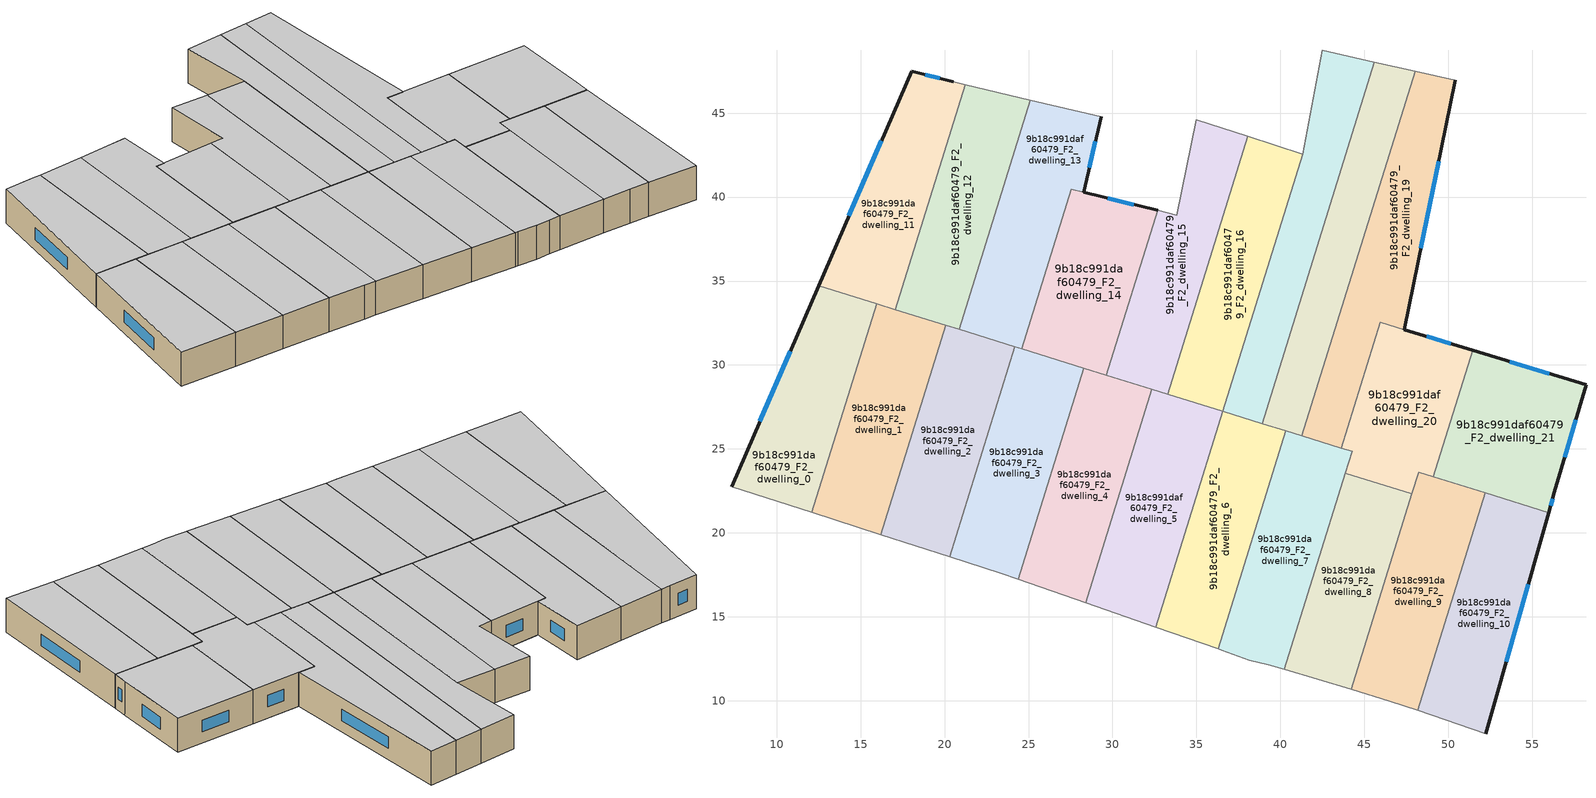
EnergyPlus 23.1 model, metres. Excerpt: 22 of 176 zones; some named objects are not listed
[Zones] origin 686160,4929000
9b18c991daf60479_F2_dwelling_0
 floor to 9b18c991daf60479_F1_dwelling_0 (EU_floor_Construction): 15.96,33.64 12.1,21.22 7.31,22.76 12.5,34.72 z6
 wall outside (EU_wall_Construction): 12.5,34.72 7.31,22.76 z6:9
 wall to 9b18c991daf60479_F2_dwelling_1 (EU_wall_Construction): 12.1,21.22 15.96,33.64 z6:9
 wall adiabatic (EU_wall_Construction): 7.31,22.76 12.1,21.22 z6:9
 wall to 9b18c991daf60479_F2_dwelling_11 (EU_wall_Construction): 15.96,33.64 12.5,34.72 z6:9
 window (EU_Window_Construction): 10.81,30.83 9,26.65 z6.98:8.02
 ceiling to 9b18c991daf60479_F3_dwelling_0 (EU_floor_Construction): 12.1,21.22 15.96,33.64 12.5,34.72 7.31,22.76 z9
9b18c991daf60479_F2_dwelling_1
 floor to 9b18c991daf60479_F1_dwelling_1 (EU_floor_Construction): 20.08,32.36 16.21,19.9 12.1,21.22 15.96,33.64 z6
 wall to 9b18c991daf60479_F2_dwelling_2 (EU_wall_Construction): 16.21,19.9 20.08,32.36 z6:9
 wall adiabatic (EU_wall_Construction): 12.1,21.22 16.21,19.9 z6:9
 wall to 9b18c991daf60479_F2_dwelling_12 (EU_wall_Construction): 20.08,32.36 17.08,33.3 z6:9
 wall to 9b18c991daf60479_F2_dwelling_11 (EU_wall_Construction): 17.08,33.3 15.96,33.64 z6:9
 ceiling to 9b18c991daf60479_F3_dwelling_1 (EU_floor_Construction): 16.21,19.9 20.08,32.36 15.96,33.64 12.1,21.22 z9
9b18c991daf60479_F2_dwelling_10
 floor to 9b18c991daf60479_F1_dwelling_10 (EU_floor_Construction): 55.98,21.21 52.24,8.05 48.17,9.43 52.2,22.39 z6
 wall outside (EU_wall_Construction): 52.24,8.05 55.98,21.21 z6:9
 wall adiabatic (EU_wall_Construction): 48.17,9.43 52.24,8.05 z6:9
 wall to 9b18c991daf60479_F2_dwelling_9 (EU_wall_Construction): 52.2,22.39 48.17,9.43 z6:9
 wall to 9b18c991daf60479_F2_dwelling_21 (EU_wall_Construction): 55.98,21.21 52.2,22.39 z6:9
 window (EU_Window_Construction): 53.46,12.33 54.76,16.93 z6.98:8.02
 ceiling to 9b18c991daf60479_F3_dwelling_10 (EU_floor_Construction): 52.24,8.05 55.98,21.21 52.2,22.39 48.17,9.43 z9
9b18c991daf60479_F2_dwelling_11
 floor to 9b18c991daf60479_F1_dwelling_11 (EU_floor_Construction): 21.24,46.69 17.08,33.3 12.5,34.72 18.04,47.5 20.51,46.87 z6
 wall outside (EU_wall_Construction): 20.51,46.87 18.04,47.5 12.5,34.72 z6:9
 wall adiabatic (EU_wall_Construction): 21.24,46.69 20.51,46.87 z6:9
 wall to 9b18c991daf60479_F2_dwelling_12 (EU_wall_Construction): 17.08,33.3 21.24,46.69 z6:9
 window (EU_Window_Construction): 16.24,43.34 14.3,38.87 / 19.71,47.07 18.85,47.29 z6.98:8.02
 ceiling to 9b18c991daf60479_F3_dwelling_11 (EU_floor_Construction): 17.08,33.3 21.24,46.69 20.51,46.87 18.04,47.5 12.5,34.72 z9
9b18c991daf60479_F2_dwelling_12
 floor to 9b18c991daf60479_F1_dwelling_12 (EU_floor_Construction): 25.11,45.77 20.87,32.12 17.08,33.3 21.24,46.69 z6
 wall to 9b18c991daf60479_F2_dwelling_13 (EU_wall_Construction): 20.87,32.12 25.11,45.77 z6:9
 wall adiabatic (EU_wall_Construction): 25.11,45.77 21.24,46.69 z6:9
 wall to 9b18c991daf60479_F2_dwelling_2 (EU_wall_Construction): 20.08,32.36 20.87,32.12 z6:9
 ceiling to 9b18c991daf60479_F3_dwelling_12 (EU_floor_Construction): 20.87,32.12 25.11,45.77 21.24,46.69 17.08,33.3 z9
9b18c991daf60479_F2_dwelling_13
 floor to 9b18c991daf60479_F1_dwelling_13 (EU_floor_Construction): 29.32,44.78 28.28,40.29 27.54,40.47 24.59,30.96 20.87,32.12 25.11,45.77 z6
 wall outside (EU_wall_Construction): 28.28,40.29 29.32,44.78 z6:9
 wall to 9b18c991daf60479_F2_dwelling_14 (EU_wall_Construction): 27.54,40.47 28.28,40.29 / 24.59,30.96 27.54,40.46 z6:9
 wall adiabatic (EU_wall_Construction): 29.32,44.78 25.11,45.77 z6:9
 wall to 9b18c991daf60479_F2_dwelling_2 (EU_wall_Construction): 20.87,32.12 24.19,31.09 z6:9
 wall to 9b18c991daf60479_F2_dwelling_3 (EU_wall_Construction): 24.19,31.09 24.59,30.96 z6:9
 window (EU_Window_Construction): 28.62,41.75 28.98,43.31 z6.98:8.02
 ceiling to 9b18c991daf60479_F3_dwelling_13 (EU_floor_Construction): 24.59,30.96 27.54,40.47 28.28,40.29 29.32,44.78 25.11,45.77 20.87,32.12 z9
9b18c991daf60479_F2_dwelling_14
 floor to 9b18c991daf60479_F1_dwelling_14 (EU_floor_Construction): 32.69,39.2 29.65,29.39 24.59,30.96 27.54,40.46 z6
 wall outside (EU_wall_Construction): 32.69,39.2 28.29,40.28 z6:9
 wall to 9b18c991daf60479_F2_dwelling_15 (EU_wall_Construction): 29.65,29.39 32.69,39.2 z6:9
 wall to 9b18c991daf60479_F2_dwelling_3 (EU_wall_Construction): 24.59,30.96 28.29,29.81 z6:9
 wall to 9b18c991daf60479_F2_dwelling_4 (EU_wall_Construction): 28.29,29.81 29.64,29.39 z6:9
 window (EU_Window_Construction): 31.26,39.55 29.72,39.93 z6.98:8.02
 ceiling to 9b18c991daf60479_F3_dwelling_14 (EU_floor_Construction): 29.65,29.39 32.69,39.2 27.54,40.46 24.59,30.96 z9
9b18c991daf60479_F2_dwelling_15
 floor to 9b18c991daf60479_F1_dwelling_15 (EU_floor_Construction): 38.06,43.62 33.29,28.26 29.65,29.39 32.69,39.2 33.82,38.92 35,44.61 z6
 wall adiabatic (EU_wall_Construction): 38.06,43.62 35,44.61 33.82,38.92 32.69,39.2 z6:9
 wall to 9b18c991daf60479_F2_dwelling_16 (EU_wall_Construction): 33.29,28.26 38.06,43.62 z6:9
 wall to 9b18c991daf60479_F2_dwelling_4 (EU_wall_Construction): 29.65,29.39 32.35,28.55 z6:9
 wall to 9b18c991daf60479_F2_dwelling_5 (EU_wall_Construction): 32.35,28.55 33.28,28.26 z6:9
 ceiling to 9b18c991daf60479_F3_dwelling_15 (EU_floor_Construction): 33.29,28.26 38.06,43.62 35,44.61 33.82,38.92 32.69,39.2 29.65,29.39 z9
9b18c991daf60479_F2_dwelling_16
 floor to 9b18c991daf60479_F1_dwelling_16 (EU_floor_Construction): 41.33,42.55 36.58,27.24 33.29,28.26 38.06,43.62 z6
 wall adiabatic (EU_wall_Construction): 41.33,42.55 38.06,43.62 z6:9
 wall to 9b18c991daf60479_F2_dwelling_17 (EU_wall_Construction): 36.58,27.24 41.33,42.55 z6:9
 wall to 9b18c991daf60479_F2_dwelling_5 (EU_wall_Construction): 33.29,28.26 36.58,27.24 z6:9
 ceiling to 9b18c991daf60479_F3_dwelling_16 (EU_floor_Construction): 36.58,27.24 41.33,42.55 38.06,43.62 33.29,28.26 z9
9b18c991daf60479_F2_dwelling_17
 floor to 9b18c991daf60479_F1_dwelling_17 (EU_floor_Construction): 45.6,48.04 38.91,26.51 36.58,27.24 41.33,42.55 42.48,48.74 z6
 wall adiabatic (EU_wall_Construction): 45.6,48.04 42.48,48.74 41.33,42.55 z6:9
 wall to 9b18c991daf60479_F2_dwelling_18 (EU_wall_Construction): 38.91,26.51 45.6,48.04 z6:9
 wall to 9b18c991daf60479_F2_dwelling_6 (EU_wall_Construction): 36.58,27.24 38.91,26.51 z6:9
 ceiling to 9b18c991daf60479_F3_dwelling_17 (EU_floor_Construction): 38.91,26.51 45.6,48.04 42.48,48.74 41.33,42.55 36.58,27.24 z9
9b18c991daf60479_F2_dwelling_18
 floor to 9b18c991daf60479_F1_dwelling_18 (EU_floor_Construction): 48.03,47.5 41.28,25.78 38.91,26.51 45.6,48.04 z6
 wall adiabatic (EU_wall_Construction): 48.03,47.5 45.6,48.04 z6:9
 wall to 9b18c991daf60479_F2_dwelling_19 (EU_wall_Construction): 41.28,25.78 48.03,47.5 z6:9
 wall to 9b18c991daf60479_F2_dwelling_7 (EU_wall_Construction): 40.33,26.07 41.28,25.78 z6:9
 wall to 9b18c991daf60479_F2_dwelling_6 (EU_wall_Construction): 38.91,26.51 40.33,26.07 z6:9
 ceiling to 9b18c991daf60479_F3_dwelling_18 (EU_floor_Construction): 41.28,25.78 48.03,47.5 45.6,48.04 38.91,26.51 z9
9b18c991daf60479_F2_dwelling_19
 floor to 9b18c991daf60479_F1_dwelling_19 (EU_floor_Construction): 50.41,46.97 47.39,32.11 45.96,32.54 43.63,25.05 41.28,25.78 48.03,47.5 z6
 wall outside (EU_wall_Construction): 47.39,32.11 50.41,46.97 z6:9
 wall adiabatic (EU_wall_Construction): 50.41,46.97 48.03,47.5 z6:9
 wall to 9b18c991daf60479_F2_dwelling_20 (EU_wall_Construction): 43.63,25.05 45.96,32.54 47.39,32.11 z6:9
 wall to 9b18c991daf60479_F2_dwelling_7 (EU_wall_Construction): 41.28,25.78 43.63,25.05 z6:9
 window (EU_Window_Construction): 48.37,36.94 49.43,42.13 z6.98:8.02
 ceiling to 9b18c991daf60479_F3_dwelling_19 (EU_floor_Construction): 43.63,25.05 45.96,32.54 47.39,32.11 50.41,46.97 48.03,47.5 41.28,25.78 z9
9b18c991daf60479_F2_dwelling_2
 floor to 9b18c991daf60479_F1_dwelling_2 (EU_floor_Construction): 24.19,31.09 20.31,18.58 16.21,19.9 20.08,32.36 z6
 wall to 9b18c991daf60479_F2_dwelling_3 (EU_wall_Construction): 20.31,18.58 24.19,31.09 z6:9
 wall adiabatic (EU_wall_Construction): 16.21,19.9 20.31,18.58 z6:9
 ceiling to 9b18c991daf60479_F3_dwelling_2 (EU_floor_Construction): 20.31,18.58 24.19,31.09 20.08,32.36 16.21,19.9 z9
9b18c991daf60479_F2_dwelling_20
 floor to 9b18c991daf60479_F1_dwelling_20 (EU_floor_Construction): 51.46,30.87 49.12,23.34 48.23,23.62 47.83,22.33 43.87,23.56 44.28,24.85 43.64,25.05 45.96,32.54 z6
 wall outside (EU_wall_Construction): 51.46,30.87 47.39,32.1 z6:9
 wall to 9b18c991daf60479_F2_dwelling_21 (EU_wall_Construction): 49.12,23.34 51.46,30.87 z6:9
 wall to 9b18c991daf60479_F2_dwelling_8 (EU_wall_Construction): 43.87,23.56 47.83,22.33 z6:9
 wall to 9b18c991daf60479_F2_dwelling_9 (EU_wall_Construction): 47.83,22.33 48.23,23.62 49.12,23.34 z6:9
 wall to 9b18c991daf60479_F2_dwelling_7 (EU_wall_Construction): 43.64,25.05 44.28,24.85 43.87,23.56 z6:9
 window (EU_Window_Construction): 50.13,31.27 48.71,31.7 z6.98:8.02
 ceiling to 9b18c991daf60479_F3_dwelling_20 (EU_floor_Construction): 49.12,23.34 51.46,30.87 45.96,32.54 43.64,25.05 44.28,24.85 43.87,23.56 47.83,22.33 48.23,23.62 z9
9b18c991daf60479_F2_dwelling_21
 floor to 9b18c991daf60479_F1_dwelling_21 (EU_floor_Construction): 58.2,28.83 56.32,22.42 55.98,21.21 49.12,23.34 51.46,30.87 z6
 wall outside (EU_wall_Construction): 55.98,21.21 56.32,22.42 58.2,28.83 51.46,30.87 z6:9
 wall to 9b18c991daf60479_F2_dwelling_9 (EU_wall_Construction): 49.12,23.34 52.2,22.39 z6:9
 window (EU_Window_Construction): 56.01,29.49 53.65,30.21 / 56.93,24.5 57.59,26.74 / 56.09,21.6 56.21,22.02 z6.98:8.02
 ceiling to 9b18c991daf60479_F3_dwelling_21 (EU_floor_Construction): 55.98,21.21 56.32,22.42 58.2,28.83 51.46,30.87 49.12,23.34 z9
9b18c991daf60479_F2_dwelling_3
 floor to 9b18c991daf60479_F1_dwelling_3 (EU_floor_Construction): 28.29,29.81 24.39,17.25 23.36,17.61 20.31,18.58 24.19,31.09 z6
 wall to 9b18c991daf60479_F2_dwelling_4 (EU_wall_Construction): 24.39,17.25 28.29,29.81 z6:9
 wall adiabatic (EU_wall_Construction): 20.31,18.58 23.36,17.61 24.39,17.25 z6:9
 ceiling to 9b18c991daf60479_F3_dwelling_3 (EU_floor_Construction): 24.39,17.25 28.29,29.81 24.19,31.09 20.31,18.58 23.36,17.61 z9
9b18c991daf60479_F2_dwelling_4
 floor to 9b18c991daf60479_F1_dwelling_4 (EU_floor_Construction): 32.35,28.55 28.4,15.85 24.39,17.25 28.29,29.81 z6
 wall to 9b18c991daf60479_F2_dwelling_5 (EU_wall_Construction): 28.4,15.85 32.35,28.55 z6:9
 wall adiabatic (EU_wall_Construction): 24.39,17.25 28.4,15.85 z6:9
 ceiling to 9b18c991daf60479_F3_dwelling_4 (EU_floor_Construction): 28.4,15.85 32.35,28.55 28.29,29.81 24.39,17.25 z9
9b18c991daf60479_F2_dwelling_5
 floor to 9b18c991daf60479_F1_dwelling_5 (EU_floor_Construction): 36.58,27.24 32.58,14.38 28.4,15.85 32.35,28.55 z6
 wall to 9b18c991daf60479_F2_dwelling_6 (EU_wall_Construction): 32.58,14.38 36.58,27.24 z6:9
 wall adiabatic (EU_wall_Construction): 28.4,15.85 32.58,14.38 z6:9
 ceiling to 9b18c991daf60479_F3_dwelling_5 (EU_floor_Construction): 32.58,14.38 36.58,27.24 32.35,28.55 28.4,15.85 z9
9b18c991daf60479_F2_dwelling_6
 floor to 9b18c991daf60479_F1_dwelling_6 (EU_floor_Construction): 40.33,26.07 36.3,13.09 32.58,14.38 36.58,27.24 z6
 wall adiabatic (EU_wall_Construction): 32.58,14.38 36.3,13.09 z6:9
 wall to 9b18c991daf60479_F2_dwelling_7 (EU_wall_Construction): 36.3,13.09 40.33,26.07 z6:9
 ceiling to 9b18c991daf60479_F3_dwelling_6 (EU_floor_Construction): 36.3,13.09 40.33,26.07 36.58,27.24 32.58,14.38 z9
9b18c991daf60479_F2_dwelling_7
 floor to 9b18c991daf60479_F1_dwelling_7 (EU_floor_Construction): 44.28,24.85 40.24,11.87 39.29,12.16 38.14,12.43 36.5,13.02 36.3,13.09 40.33,26.07 z6
 wall adiabatic (EU_wall_Construction): 36.3,13.09 36.5,13.02 38.14,12.43 39.29,12.16 40.24,11.87 z6:9
 wall to 9b18c991daf60479_F2_dwelling_8 (EU_wall_Construction): 40.24,11.87 43.87,23.56 z6:9
 ceiling to 9b18c991daf60479_F3_dwelling_7 (EU_floor_Construction): 40.24,11.87 44.28,24.85 40.33,26.07 36.3,13.09 36.5,13.02 38.14,12.43 39.29,12.16 z9
9b18c991daf60479_F2_dwelling_8
 floor to 9b18c991daf60479_F1_dwelling_8 (EU_floor_Construction): 47.83,22.33 44.21,10.68 40.24,11.87 43.87,23.56 z6
 wall adiabatic (EU_wall_Construction): 40.24,11.87 44.21,10.68 z6:9
 wall to 9b18c991daf60479_F2_dwelling_9 (EU_wall_Construction): 44.21,10.68 47.83,22.33 z6:9
 ceiling to 9b18c991daf60479_F3_dwelling_8 (EU_floor_Construction): 44.21,10.68 47.83,22.33 43.87,23.56 40.24,11.87 z9
9b18c991daf60479_F2_dwelling_9
 floor to 9b18c991daf60479_F1_dwelling_9 (EU_floor_Construction): 52.2,22.39 48.17,9.43 46.52,9.99 44.21,10.68 48.23,23.62 z6
 wall adiabatic (EU_wall_Construction): 44.21,10.68 46.52,9.99 48.17,9.43 z6:9
 ceiling to 9b18c991daf60479_F3_dwelling_9 (EU_floor_Construction): 48.17,9.43 52.2,22.39 48.23,23.62 44.21,10.68 46.52,9.99 z9
[Building]
EU S2 Campaign: North Axis=0; Terrain=City; Solar Distribution=FullExterior
[Site:Location]
Bologna: Latitude=44.5; Longitude=11.25; Time Zone=1; Elevation=37
[SizingPeriod:WeatherFileDays]
AnnualSizingPeriod: Begin Month=1; Begin Day of Month=1; End Month=12; End Day of Month=31; Day of Week for Start Day=Monday; Use Weather File Daylight Saving Period=No; Use Weather File Rain and Snow Indicators=No
[MATERIAL]
EU_InternalMass_Material: Roughness=MediumRough; Thickness=0.1; Conductivity=1; Density=1800; Specific Heat=900; Thermal Absorptance=0.9; Solar Absorptance=0.7; Visible Absorptance=0.7
[MATERIAL:NOMASS] Roughness=MediumRough; Thermal Absorptance=0.9; Solar Absorptance=0.7; Visible Absorptance=0.7
Name | Thermal Resistance
EU_wall_NoMass | 0.905828
EU_floor_NoMass | 0.67114
[WINDOWMATERIAL:SIMPLEGLAZINGSYSTEM]
EU_Window_SimpleGlazing: UFactor=4.52486; Solar Heat Gain Coefficient=0.85; Visible Transmittance=0.85
[CONSTRUCTION]
EU_wall_Construction: EU_wall_NoMass
EU_floor_Construction: EU_floor_NoMass
EU_Window_Construction: EU_Window_SimpleGlazing
EU_InternalMass_Construction: EU_InternalMass_Material
[ZONE] Type=1; Multiplier=1; Ceiling Height=autocalculate; Floor Area=autocalculate; Part of Total Floor Area=Yes
Name | Volume
9b18c991daf60479_F2_dwelling_0 | 168.732
9b18c991daf60479_F2_dwelling_1 | 168.704
9b18c991daf60479_F2_dwelling_10 | 168.722
9b18c991daf60479_F2_dwelling_11 | 168.71
9b18c991daf60479_F2_dwelling_12 | 168.747
9b18c991daf60479_F2_dwelling_13 | 176.865
9b18c991daf60479_F2_dwelling_14 | 160.482
9b18c991daf60479_F2_dwelling_15 | 168.712
9b18c991daf60479_F2_dwelling_16 | 166.007
9b18c991daf60479_F2_dwelling_17 | 171.425
9b18c991daf60479_F2_dwelling_18 | 168.713
9b18c991daf60479_F2_dwelling_19 | 201.921
9b18c991daf60479_F2_dwelling_2 | 168.715
9b18c991daf60479_F2_dwelling_20 | 152.236
9b18c991daf60479_F2_dwelling_21 | 168.708
9b18c991daf60479_F2_dwelling_3; 9b18c991daf60479_F2_dwelling_9 | 168.719
9b18c991daf60479_F2_dwelling_4 | 168.702
9b18c991daf60479_F2_dwelling_5 | 177.752
9b18c991daf60479_F2_dwelling_6 | 159.712
9b18c991daf60479_F2_dwelling_7 | 168.714
9b18c991daf60479_F2_dwelling_8 | 151.936
[INTERNALMASS] Construction=EU_InternalMass_Construction
Name | Zone or ZoneList | Surface Area
9b18c991daf60479_F2_dwelling_0_EU_InternalMass | 9b18c991daf60479_F2_dwelling_0 | 56.2443
9b18c991daf60479_F2_dwelling_1_EU_InternalMass | 9b18c991daf60479_F2_dwelling_1 | 56.2346
9b18c991daf60479_F2_dwelling_2_EU_InternalMass | 9b18c991daf60479_F2_dwelling_2 | 56.2382
9b18c991daf60479_F2_dwelling_3_EU_InternalMass | 9b18c991daf60479_F2_dwelling_3 | 56.2398
9b18c991daf60479_F2_dwelling_4_EU_InternalMass | 9b18c991daf60479_F2_dwelling_4 | 56.234
9b18c991daf60479_F2_dwelling_5_EU_InternalMass | 9b18c991daf60479_F2_dwelling_5 | 59.2505
9b18c991daf60479_F2_dwelling_6_EU_InternalMass | 9b18c991daf60479_F2_dwelling_6 | 53.2371
9b18c991daf60479_F2_dwelling_7_EU_InternalMass | 9b18c991daf60479_F2_dwelling_7 | 56.2377
9b18c991daf60479_F2_dwelling_8_EU_InternalMass | 9b18c991daf60479_F2_dwelling_8 | 50.641
9b18c991daf60479_F2_dwelling_9_EU_InternalMass | 9b18c991daf60479_F2_dwelling_9 | 56.2395
9b18c991daf60479_F2_dwelling_10_EU_InternalMass | 9b18c991daf60479_F2_dwelling_10 | 56.2407
9b18c991daf60479_F2_dwelling_11_EU_InternalMass | 9b18c991daf60479_F2_dwelling_11 | 56.237
9b18c991daf60479_F2_dwelling_12_EU_InternalMass | 9b18c991daf60479_F2_dwelling_12 | 56.249
9b18c991daf60479_F2_dwelling_13_EU_InternalMass | 9b18c991daf60479_F2_dwelling_13 | 58.9541
9b18c991daf60479_F2_dwelling_14_EU_InternalMass | 9b18c991daf60479_F2_dwelling_14 | 53.5093
9b18c991daf60479_F2_dwelling_15_EU_InternalMass | 9b18c991daf60479_F2_dwelling_15 | 56.2372
9b18c991daf60479_F2_dwelling_16_EU_InternalMass | 9b18c991daf60479_F2_dwelling_16 | 55.3355
9b18c991daf60479_F2_dwelling_17_EU_InternalMass | 9b18c991daf60479_F2_dwelling_17 | 57.1422
9b18c991daf60479_F2_dwelling_18_EU_InternalMass | 9b18c991daf60479_F2_dwelling_18 | 56.2373
9b18c991daf60479_F2_dwelling_19_EU_InternalMass | 9b18c991daf60479_F2_dwelling_19 | 67.3081
9b18c991daf60479_F2_dwelling_20_EU_InternalMass | 9b18c991daf60479_F2_dwelling_20 | 50.7654
9b18c991daf60479_F2_dwelling_21_EU_InternalMass | 9b18c991daf60479_F2_dwelling_21 | 56.2363
[OTHEREQUIPMENT] Fuel Type=Electricity; Design Level Calculation Method=Watts/Area; Power per Zone Floor Area=1; Fraction Latent=0; Fraction Radiant=0; Fraction Lost=0; Carbon Dioxide Generation Rate=0; EndUse Subcategory=EU_Step8_InternalGains
Name | Zone or ZoneList or Space or SpaceList | Schedule
EU_Step8_InternalGain_9b18c991daf60479_F2_dwelling_0_f000 | 9b18c991daf60479_F2_dwelling_0 | EU_Step8_GainSchedule_9b18c991daf60479_F2_dwelling_0_f000
EU_Step8_InternalGain_9b18c991daf60479_F2_dwelling_1_f000 | 9b18c991daf60479_F2_dwelling_1 | EU_Step8_GainSchedule_9b18c991daf60479_F2_dwelling_1_f000
EU_Step8_InternalGain_9b18c991daf60479_F2_dwelling_2_f000 | 9b18c991daf60479_F2_dwelling_2 | EU_Step8_GainSchedule_9b18c991daf60479_F2_dwelling_2_f000
EU_Step8_InternalGain_9b18c991daf60479_F2_dwelling_3_f000 | 9b18c991daf60479_F2_dwelling_3 | EU_Step8_GainSchedule_9b18c991daf60479_F2_dwelling_3_f000
EU_Step8_InternalGain_9b18c991daf60479_F2_dwelling_4_f000 | 9b18c991daf60479_F2_dwelling_4 | EU_Step8_GainSchedule_9b18c991daf60479_F2_dwelling_4_f000
EU_Step8_InternalGain_9b18c991daf60479_F2_dwelling_5_f000 | 9b18c991daf60479_F2_dwelling_5 | EU_Step8_GainSchedule_9b18c991daf60479_F2_dwelling_5_f000
EU_Step8_InternalGain_9b18c991daf60479_F2_dwelling_6_f000 | 9b18c991daf60479_F2_dwelling_6 | EU_Step8_GainSchedule_9b18c991daf60479_F2_dwelling_6_f000
EU_Step8_InternalGain_9b18c991daf60479_F2_dwelling_7_f000 | 9b18c991daf60479_F2_dwelling_7 | EU_Step8_GainSchedule_9b18c991daf60479_F2_dwelling_7_f000
EU_Step8_InternalGain_9b18c991daf60479_F2_dwelling_8_f000 | 9b18c991daf60479_F2_dwelling_8 | EU_Step8_GainSchedule_9b18c991daf60479_F2_dwelling_8_f000
EU_Step8_InternalGain_9b18c991daf60479_F2_dwelling_9_f000 | 9b18c991daf60479_F2_dwelling_9 | EU_Step8_GainSchedule_9b18c991daf60479_F2_dwelling_9_f000
EU_Step8_InternalGain_9b18c991daf60479_F2_dwelling_10_f000 | 9b18c991daf60479_F2_dwelling_10 | EU_Step8_GainSchedule_9b18c991daf60479_F2_dwelling_10_f000
EU_Step8_InternalGain_9b18c991daf60479_F2_dwelling_11_f000 | 9b18c991daf60479_F2_dwelling_11 | EU_Step8_GainSchedule_9b18c991daf60479_F2_dwelling_11_f000
EU_Step8_InternalGain_9b18c991daf60479_F2_dwelling_12_f000 | 9b18c991daf60479_F2_dwelling_12 | EU_Step8_GainSchedule_9b18c991daf60479_F2_dwelling_12_f000
EU_Step8_InternalGain_9b18c991daf60479_F2_dwelling_13_f000 | 9b18c991daf60479_F2_dwelling_13 | EU_Step8_GainSchedule_9b18c991daf60479_F2_dwelling_13_f000
EU_Step8_InternalGain_9b18c991daf60479_F2_dwelling_14_f000 | 9b18c991daf60479_F2_dwelling_14 | EU_Step8_GainSchedule_9b18c991daf60479_F2_dwelling_14_f000
EU_Step8_InternalGain_9b18c991daf60479_F2_dwelling_15_f000 | 9b18c991daf60479_F2_dwelling_15 | EU_Step8_GainSchedule_9b18c991daf60479_F2_dwelling_15_f000
EU_Step8_InternalGain_9b18c991daf60479_F2_dwelling_16_f000 | 9b18c991daf60479_F2_dwelling_16 | EU_Step8_GainSchedule_9b18c991daf60479_F2_dwelling_16_f000
EU_Step8_InternalGain_9b18c991daf60479_F2_dwelling_17_f000 | 9b18c991daf60479_F2_dwelling_17 | EU_Step8_GainSchedule_9b18c991daf60479_F2_dwelling_17_f000
EU_Step8_InternalGain_9b18c991daf60479_F2_dwelling_18_f000 | 9b18c991daf60479_F2_dwelling_18 | EU_Step8_GainSchedule_9b18c991daf60479_F2_dwelling_18_f000
EU_Step8_InternalGain_9b18c991daf60479_F2_dwelling_19_f000 | 9b18c991daf60479_F2_dwelling_19 | EU_Step8_GainSchedule_9b18c991daf60479_F2_dwelling_19_f000
EU_Step8_InternalGain_9b18c991daf60479_F2_dwelling_20_f000 | 9b18c991daf60479_F2_dwelling_20 | EU_Step8_GainSchedule_9b18c991daf60479_F2_dwelling_20_f000
EU_Step8_InternalGain_9b18c991daf60479_F2_dwelling_21_f000 | 9b18c991daf60479_F2_dwelling_21 | EU_Step8_GainSchedule_9b18c991daf60479_F2_dwelling_21_f000
[ZONEVENTILATION:DESIGNFLOWRATE] Schedule=EU_AlwaysOn; Design Flow Rate Calculation Method=AirChanges/Hour; Air Changes per Hour=0.73129; Ventilation Type=Natural; Fan Pressure Rise=0; Fan Total Efficiency=1; Constant Term Coefficient=1; Temperature Term Coefficient=0; Velocity Term Coefficient=0; Velocity Squared Term Coefficient=0; Minimum Indoor Temperature=-100; Maximum Indoor Temperature=100; Delta Temperature=-100; Minimum Outdoor Temperature=-100; Maximum Outdoor Temperature=100; Maximum Wind Speed=40
Name | Zone or ZoneList or Space or SpaceList
EU_ConstantAir_9b18c991daf60479_F2_dwelling_0 | 9b18c991daf60479_F2_dwelling_0
EU_ConstantAir_9b18c991daf60479_F2_dwelling_1 | 9b18c991daf60479_F2_dwelling_1
EU_ConstantAir_9b18c991daf60479_F2_dwelling_2 | 9b18c991daf60479_F2_dwelling_2
EU_ConstantAir_9b18c991daf60479_F2_dwelling_3 | 9b18c991daf60479_F2_dwelling_3
EU_ConstantAir_9b18c991daf60479_F2_dwelling_4 | 9b18c991daf60479_F2_dwelling_4
EU_ConstantAir_9b18c991daf60479_F2_dwelling_5 | 9b18c991daf60479_F2_dwelling_5
EU_ConstantAir_9b18c991daf60479_F2_dwelling_6 | 9b18c991daf60479_F2_dwelling_6
EU_ConstantAir_9b18c991daf60479_F2_dwelling_7 | 9b18c991daf60479_F2_dwelling_7
EU_ConstantAir_9b18c991daf60479_F2_dwelling_8 | 9b18c991daf60479_F2_dwelling_8
EU_ConstantAir_9b18c991daf60479_F2_dwelling_9 | 9b18c991daf60479_F2_dwelling_9
EU_ConstantAir_9b18c991daf60479_F2_dwelling_10 | 9b18c991daf60479_F2_dwelling_10
EU_ConstantAir_9b18c991daf60479_F2_dwelling_11 | 9b18c991daf60479_F2_dwelling_11
EU_ConstantAir_9b18c991daf60479_F2_dwelling_12 | 9b18c991daf60479_F2_dwelling_12
EU_ConstantAir_9b18c991daf60479_F2_dwelling_13 | 9b18c991daf60479_F2_dwelling_13
EU_ConstantAir_9b18c991daf60479_F2_dwelling_14 | 9b18c991daf60479_F2_dwelling_14
EU_ConstantAir_9b18c991daf60479_F2_dwelling_15 | 9b18c991daf60479_F2_dwelling_15
EU_ConstantAir_9b18c991daf60479_F2_dwelling_16 | 9b18c991daf60479_F2_dwelling_16
EU_ConstantAir_9b18c991daf60479_F2_dwelling_17 | 9b18c991daf60479_F2_dwelling_17
EU_ConstantAir_9b18c991daf60479_F2_dwelling_18 | 9b18c991daf60479_F2_dwelling_18
EU_ConstantAir_9b18c991daf60479_F2_dwelling_19 | 9b18c991daf60479_F2_dwelling_19
EU_ConstantAir_9b18c991daf60479_F2_dwelling_20 | 9b18c991daf60479_F2_dwelling_20
EU_ConstantAir_9b18c991daf60479_F2_dwelling_21 | 9b18c991daf60479_F2_dwelling_21
[HVACTEMPLATE:ZONE:IDEALLOADSAIRSYSTEM] System Availability Schedule=EU_AlwaysOn; Maximum Heating Supply Air Temperature=50; Minimum Cooling Supply Air Temperature=13; Maximum Heating Supply Air Humidity Ratio=0.0156; Minimum Cooling Supply Air Humidity Ratio=0.0077; Heating Limit=NoLimit; Cooling Limit=NoLimit; Heating Availability Schedule=EU_AlwaysOn; Cooling Availability Schedule=EU_CoolingOff; Dehumidification Control Type=ConstantSensibleHeatRatio; Cooling Sensible Heat Ratio=0.7; Dehumidification Setpoint=60; Humidification Control Type=None; Humidification Setpoint=30; Outdoor Air Method=None; Outdoor Air Flow Rate per Person=0.00944; Outdoor Air Flow Rate per Zone Floor Area=0; Outdoor Air Flow Rate per Zone=0; Demand Controlled Ventilation Type=None; Outdoor Air Economizer Type=NoEconomizer; Heat Recovery Type=None; Sensible Heat Recovery Effectiveness=0.7; Latent Heat Recovery Effectiveness=0.65
Name | Template Thermostat
9b18c991daf60479_F2_dwelling_0 | EU_HeatOnly_9b18c991daf60479_F2_dwelling_0
9b18c991daf60479_F2_dwelling_1 | EU_HeatOnly_9b18c991daf60479_F2_dwelling_1
9b18c991daf60479_F2_dwelling_2 | EU_HeatOnly_9b18c991daf60479_F2_dwelling_2
9b18c991daf60479_F2_dwelling_3 | EU_HeatOnly_9b18c991daf60479_F2_dwelling_3
9b18c991daf60479_F2_dwelling_4 | EU_HeatOnly_9b18c991daf60479_F2_dwelling_4
9b18c991daf60479_F2_dwelling_5 | EU_HeatOnly_9b18c991daf60479_F2_dwelling_5
9b18c991daf60479_F2_dwelling_6 | EU_HeatOnly_9b18c991daf60479_F2_dwelling_6
9b18c991daf60479_F2_dwelling_7 | EU_HeatOnly_9b18c991daf60479_F2_dwelling_7
9b18c991daf60479_F2_dwelling_8 | EU_HeatOnly_9b18c991daf60479_F2_dwelling_8
9b18c991daf60479_F2_dwelling_9 | EU_HeatOnly_9b18c991daf60479_F2_dwelling_9
9b18c991daf60479_F2_dwelling_10 | EU_HeatOnly_9b18c991daf60479_F2_dwelling_10
9b18c991daf60479_F2_dwelling_11 | EU_HeatOnly_9b18c991daf60479_F2_dwelling_11
9b18c991daf60479_F2_dwelling_12 | EU_HeatOnly_9b18c991daf60479_F2_dwelling_12
9b18c991daf60479_F2_dwelling_13 | EU_HeatOnly_9b18c991daf60479_F2_dwelling_13
9b18c991daf60479_F2_dwelling_14 | EU_HeatOnly_9b18c991daf60479_F2_dwelling_14
9b18c991daf60479_F2_dwelling_15 | EU_HeatOnly_9b18c991daf60479_F2_dwelling_15
9b18c991daf60479_F2_dwelling_16 | EU_HeatOnly_9b18c991daf60479_F2_dwelling_16
9b18c991daf60479_F2_dwelling_17 | EU_HeatOnly_9b18c991daf60479_F2_dwelling_17
9b18c991daf60479_F2_dwelling_18 | EU_HeatOnly_9b18c991daf60479_F2_dwelling_18
9b18c991daf60479_F2_dwelling_19 | EU_HeatOnly_9b18c991daf60479_F2_dwelling_19
9b18c991daf60479_F2_dwelling_20 | EU_HeatOnly_9b18c991daf60479_F2_dwelling_20
9b18c991daf60479_F2_dwelling_21 | EU_HeatOnly_9b18c991daf60479_F2_dwelling_21
[SIZING:ZONE] Zone Cooling Design Supply Air Temperature Input Method=SupplyAirTemperature; Zone Cooling Design Supply Air Temperature=13; Zone Heating Design Supply Air Temperature Input Method=SupplyAirTemperature; Zone Heating Design Supply Air Temperature=50; Zone Cooling Design Supply Air Humidity Ratio=0.008; Zone Heating Design Supply Air Humidity Ratio=0.008; Cooling Design Air Flow Method=DesignDay; Cooling Design Air Flow Rate=0; Cooling Minimum Air Flow per Zone Floor Area=0.000762; Cooling Minimum Air Flow=0; Cooling Minimum Air Flow Fraction=0.2; Heating Design Air Flow Method=DesignDay; Heating Design Air Flow Rate=0; Heating Maximum Air Flow per Zone Floor Area=0.002032; Heating Maximum Air Flow=0.141576; Heating Maximum Air Flow Fraction=0.3; Account for Dedicated Outdoor Air System=No; Dedicated Outdoor Air System Control Strategy=NeutralSupplyAir; Dedicated Outdoor Air Low Setpoint Temperature for Design=autosize; Dedicated Outdoor Air High Setpoint Temperature for Design=autosize; Zone Load Sizing Method=Sensible Load Only No Latent Load; Zone Latent Cooling Design Supply Air Humidity Ratio Input Method=HumidityRatioDifference; Zone Cooling Design Supply Air Humidity Ratio Difference=0.005; Zone Latent Heating Design Supply Air Humidity Ratio Input Method=HumidityRatioDifference; Zone Humidification Design Supply Air Humidity Ratio Difference=0.005
9b18c991daf60479_F2_dwelling_0; 9b18c991daf60479_F2_dwelling_1; 9b18c991daf60479_F2_dwelling_2; 9b18c991daf60479_F2_dwelling_3; 9b18c991daf60479_F2_dwelling_4; 9b18c991daf60479_F2_dwelling_5; 9b18c991daf60479_F2_dwelling_6; 9b18c991daf60479_F2_dwelling_7; 9b18c991daf60479_F2_dwelling_8; 9b18c991daf60479_F2_dwelling_9; 9b18c991daf60479_F2_dwelling_10; 9b18c991daf60479_F2_dwelling_11; 9b18c991daf60479_F2_dwelling_12; 9b18c991daf60479_F2_dwelling_13; 9b18c991daf60479_F2_dwelling_14; 9b18c991daf60479_F2_dwelling_15; 9b18c991daf60479_F2_dwelling_16; 9b18c991daf60479_F2_dwelling_17; 9b18c991daf60479_F2_dwelling_18; 9b18c991daf60479_F2_dwelling_19; 9b18c991daf60479_F2_dwelling_20; 9b18c991daf60479_F2_dwelling_21
[SCHEDULE:CONSTANT]
Name | Hourly Value
EU_AlwaysOn | 1
EU_CoolingOff | 0
[SCHEDULE:FILE] Column Number=1; Rows to Skip at Top=0; Number of Hours of Data=8760; Column Separator=Comma; Interpolate to Timestep=No; Minutes per Item=60; Adjust Schedule for Daylight Savings=Yes
Name | File
EU_Step8_GainSchedule_9b18c991daf60479_F2_dwelling_0_f000 | ../../schedules/9b18c991daf60479/9b18c991daf60479_F2_dwelling_0_f000_gain.csv
EU_Step8_GainSchedule_9b18c991daf60479_F2_dwelling_1_f000 | ../../schedules/9b18c991daf60479/9b18c991daf60479_F2_dwelling_1_f000_gain.csv
EU_Step8_GainSchedule_9b18c991daf60479_F2_dwelling_2_f000 | ../../schedules/9b18c991daf60479/9b18c991daf60479_F2_dwelling_2_f000_gain.csv
EU_Step8_GainSchedule_9b18c991daf60479_F2_dwelling_3_f000 | ../../schedules/9b18c991daf60479/9b18c991daf60479_F2_dwelling_3_f000_gain.csv
EU_Step8_GainSchedule_9b18c991daf60479_F2_dwelling_4_f000 | ../../schedules/9b18c991daf60479/9b18c991daf60479_F2_dwelling_4_f000_gain.csv
EU_Step8_GainSchedule_9b18c991daf60479_F2_dwelling_5_f000 | ../../schedules/9b18c991daf60479/9b18c991daf60479_F2_dwelling_5_f000_gain.csv
EU_Step8_GainSchedule_9b18c991daf60479_F2_dwelling_6_f000 | ../../schedules/9b18c991daf60479/9b18c991daf60479_F2_dwelling_6_f000_gain.csv
EU_Step8_GainSchedule_9b18c991daf60479_F2_dwelling_7_f000 | ../../schedules/9b18c991daf60479/9b18c991daf60479_F2_dwelling_7_f000_gain.csv
EU_Step8_GainSchedule_9b18c991daf60479_F2_dwelling_8_f000 | ../../schedules/9b18c991daf60479/9b18c991daf60479_F2_dwelling_8_f000_gain.csv
EU_Step8_GainSchedule_9b18c991daf60479_F2_dwelling_9_f000 | ../../schedules/9b18c991daf60479/9b18c991daf60479_F2_dwelling_9_f000_gain.csv
EU_Step8_GainSchedule_9b18c991daf60479_F2_dwelling_10_f000 | ../../schedules/9b18c991daf60479/9b18c991daf60479_F2_dwelling_10_f000_gain.csv
EU_Step8_GainSchedule_9b18c991daf60479_F2_dwelling_11_f000 | ../../schedules/9b18c991daf60479/9b18c991daf60479_F2_dwelling_11_f000_gain.csv
EU_Step8_GainSchedule_9b18c991daf60479_F2_dwelling_12_f000 | ../../schedules/9b18c991daf60479/9b18c991daf60479_F2_dwelling_12_f000_gain.csv
EU_Step8_GainSchedule_9b18c991daf60479_F2_dwelling_13_f000 | ../../schedules/9b18c991daf60479/9b18c991daf60479_F2_dwelling_13_f000_gain.csv
EU_Step8_GainSchedule_9b18c991daf60479_F2_dwelling_14_f000 | ../../schedules/9b18c991daf60479/9b18c991daf60479_F2_dwelling_14_f000_gain.csv
EU_Step8_GainSchedule_9b18c991daf60479_F2_dwelling_15_f000 | ../../schedules/9b18c991daf60479/9b18c991daf60479_F2_dwelling_15_f000_gain.csv
EU_Step8_GainSchedule_9b18c991daf60479_F2_dwelling_16_f000 | ../../schedules/9b18c991daf60479/9b18c991daf60479_F2_dwelling_16_f000_gain.csv
EU_Step8_GainSchedule_9b18c991daf60479_F2_dwelling_17_f000 | ../../schedules/9b18c991daf60479/9b18c991daf60479_F2_dwelling_17_f000_gain.csv
EU_Step8_GainSchedule_9b18c991daf60479_F2_dwelling_18_f000 | ../../schedules/9b18c991daf60479/9b18c991daf60479_F2_dwelling_18_f000_gain.csv
EU_Step8_GainSchedule_9b18c991daf60479_F2_dwelling_19_f000 | ../../schedules/9b18c991daf60479/9b18c991daf60479_F2_dwelling_19_f000_gain.csv
EU_Step8_GainSchedule_9b18c991daf60479_F2_dwelling_20_f000 | ../../schedules/9b18c991daf60479/9b18c991daf60479_F2_dwelling_20_f000_gain.csv
EU_Step8_GainSchedule_9b18c991daf60479_F2_dwelling_21_f000 | ../../schedules/9b18c991daf60479/9b18c991daf60479_F2_dwelling_21_f000_gain.csv
